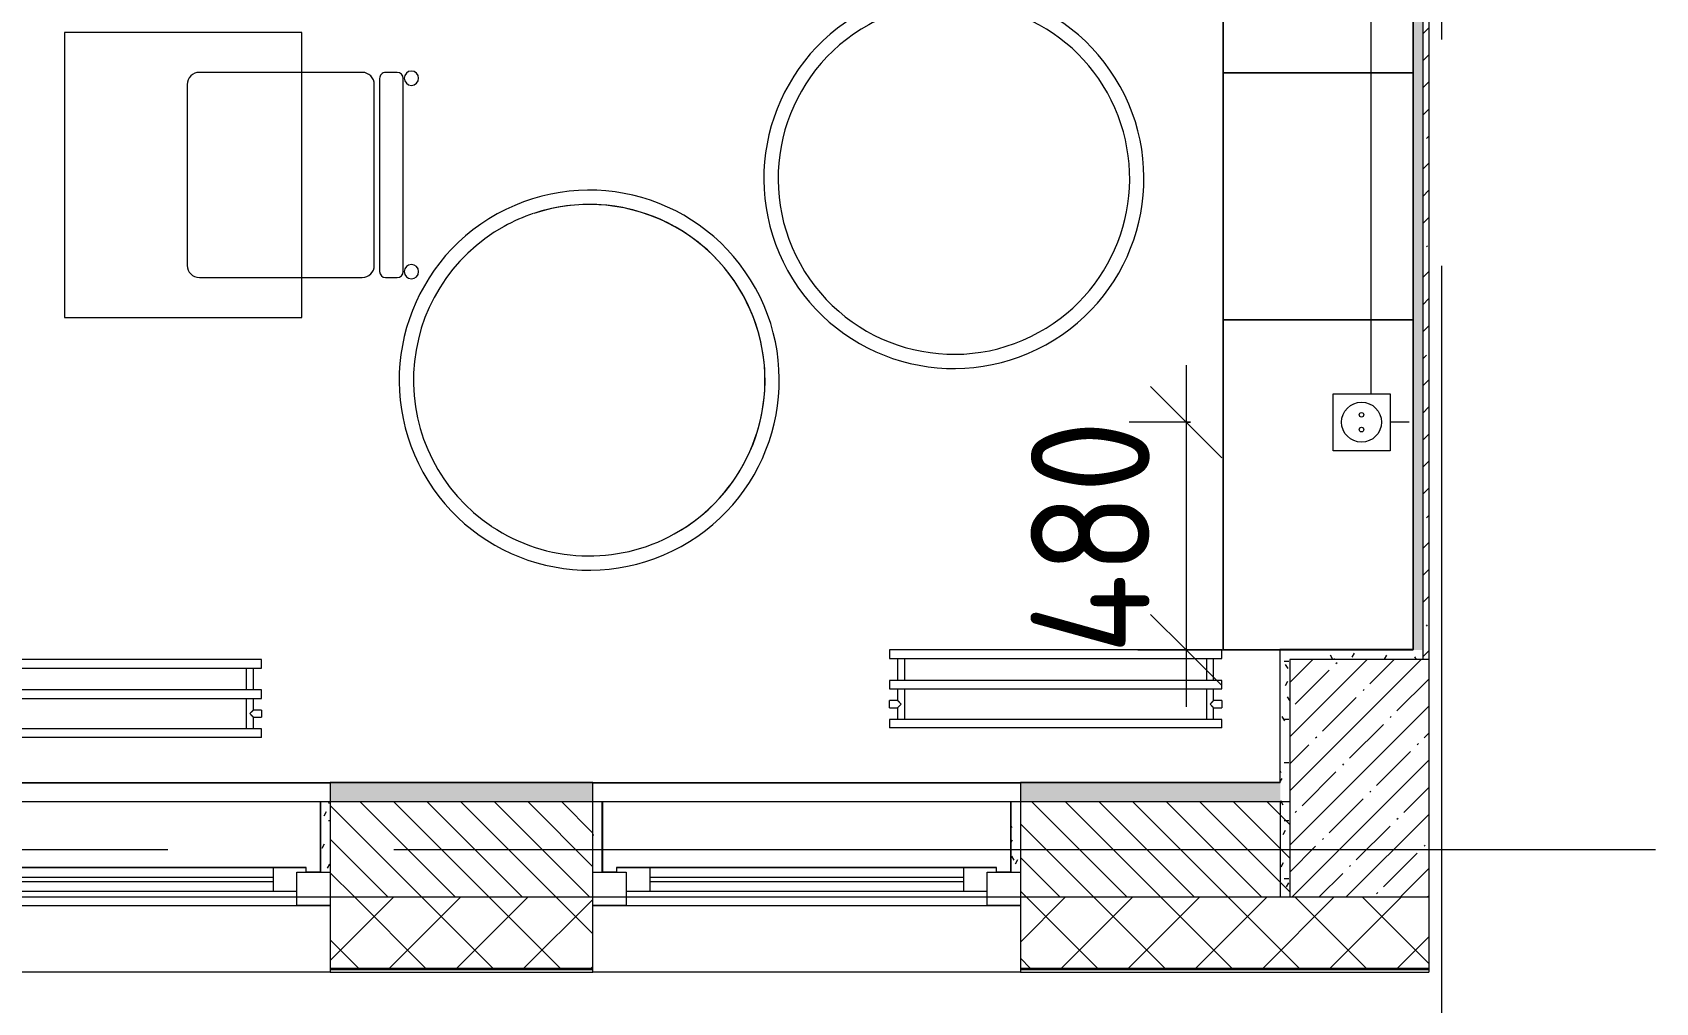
# Model space of a CAD drawing. Header units: millimetres. Extents: x -5714 to 188114, y -8553 to 29000.
# Drawn here: x 35344 to 38760, y -322 to 1720 of the extents above; entities that cross this region are included whole.
import ezdxf

# ---------------------------------------------------------------- set-up
doc = ezdxf.new("R2010")
doc.units = ezdxf.units.MM
doc.linetypes.add('Осевая', pattern=[3175, 635, -476.25, 1587.5, -476.25])
for name, color, linetype, lineweight in [('A-ANNO-DIMS', 7, 'Continuous', 9), ('A-ANNO-DIMS-100', 7, 'Continuous', 9), ('A-DETL-GENF', 7, 'Continuous', 9), ('A-GLAZ', 7, 'Continuous', 9), ('A-GLAZ-1', 7, 'Continuous', 13), ('A-WALL', 7, 'Continuous', 9), ('E-ELEC-FIXT-IDEN', 7, 'Continuous', 9), ('I-WALL', 7, 'Continuous', 9), ('M-EQPM', 7, 'Continuous', 9), ('S-COLS', 7, 'Continuous', 9), ('Оси', 7, 'Continuous', 9), ('Оси-2', 7, 'Осевая', 9), ('Электрические приборы', 7, 'Continuous', 9)]:
    doc.layers.add(name, color=color, linetype=linetype, lineweight=lineweight)
for name, color, linetype, lineweight, true_color in [('A-WALL-1', 7, 'Continuous', 9, 0x3c3c3c), ('A-WALL-FNSH-1', 7, 'Continuous', 9, 0x3c3c3c), ('I-FURN-1', 7, 'Continuous', 9, 0xf0f0f0), ('Оси розеток', 7, 'Continuous', 9, 0xff1e23)]:
    doc.layers.add(name, color=color, linetype=linetype, lineweight=lineweight, true_color=true_color)
doc.styles.add('ISOCPEUR', font='isocpeur.ttf', dxfattribs={"width": 0.9, "height": 250})
doc.dimstyles.new('ISO-2_5_0_9К_БОЛЬШОЙ_1', dxfattribs={"dimscale": 304.8, "dimtxt": 248.995294, "dimasz": 0.492126, "dimexe": 0.393701, "dimexo": 0.984252, "dimgap": 0, "dimtad": 1, "dimdec": 0, "dimrnd": 10, "dimzin": 0, "dimdsep": 46, "dimtxsty": 'ISOCPEUR', "dimblk1": 'OBLIQUE', "dimblk2": 'OBLIQUE', "dimsah": 1, "dimcen": 0.09, "dimdle": 0.393701, "dimazin": 0, "dimtfac": 1, "dimtdec": 4, "dimtix": 1, "dimtmove": 0, "dimatfit": 3, "dimfxl": 1, "dimtvp": 1, "dimtolj": 1, "dimtzin": 0, "dimarcsym": 2})
pattern_1 = [(0, (0, 0), (121.92, 30.48), [10.058, -81.382, 10.058, -81.382, -487.68]), (0, (0, 0), (121.92, 30.48), [-182.88, 10.058, -172.822, 10.058, -81.382, -213.36]), (0, (0, 0), (121.92, 30.48), [-457.2, 10.058, -50.902, 10.058, -142.342]), (120, (45.72, 15.24), (-87.356454, 90.345817), [10.058, -81.382, 10.058, -81.382, -487.68]), (120, (45.72, 15.24), (-87.356454, 90.345817), [-182.88, 10.058, -172.822, 10.058, -81.382, -213.36]), (120, (45.72, 15.24), (-87.356454, 90.345817), [-457.2, 10.058, -50.902, 10.058, -142.342]), (240, (60.96, 76.2), (-34.563546, -120.825817), [10.058, -81.382, 10.058, -81.382, -487.68]), (240, (60.96, 76.2), (-34.563546, -120.825817), [-182.88, 10.058, -172.822, 10.058, -81.382, -213.36]), (240, (60.96, 76.2), (-34.563546, -120.825817), [-457.2, 10.058, -50.902, 10.058, -142.342])]

# ---------------------------------------------------------------- blocks, each defined once
blk = doc.blocks.new('120_Окно_СКБ_2Ст - 120_Окно_СКБ_2Ст 2100х2400 _мал створка справа_-22446225-План размещения напольных электротехнических лючков и розеток 3 этажа в осях 1-12')
at = {"layer": 'A-GLAZ'}
for p, q in [((1050, -57), (-1050, -57)), ((-1030, -127), (-1000, -127)), ((-930, -107), (100, -107)), ((100, -117), (-930, -117)), ((170, -127), (198.9, -127)), ((270, -107), (930, -107)), ((930, -117), (270, -117)), ((1000, -127), (1030, -127))]:
    blk.add_line(p, q, dxfattribs=at)
at = {"layer": 'A-GLAZ-1'}
for p, q in [((-1050, -127), (-1050, -57)), ((-1050, -57), (-980, -57)), ((-980, -57), (-980, -127)), ((150, -127), (150, -57)), ((150, -57), (220, -57)), ((220, -57), (220, -127)), ((980, -127), (980, -57)), ((980, -57), (1050, -57)), ((1050, -57), (1050, -127)), ((150, -87), (-980, -87)), ((-980, -87), (-980, -127)), ((-930, -137), (-930, -87)), ((100, -137), (100, -87)), ((150, -127), (150, -87)), ((980, -87), (220, -87)), ((220, -87), (220, -127)), ((270, -137), (270, -87)), ((930, -137), (930, -87)), ((980, -127), (980, -87)), ((-980, -127), (-1050, -127)), ((-980, -127), (-1000, -127)), ((-1000, -127), (-1000, -137)), ((220, -127), (150, -127)), ((170, -127), (150, -127)), ((170, -137), (170, -127)), ((220, -127), (200, -127)), ((200, -127), (200, -137)), ((1050, -127), (980, -127)), ((1000, -127), (980, -127)), ((1000, -137), (1000, -127)), ((-1000, -137), (170, -137)), ((170, -137), (-1000, -137)), ((200, -137), (1000, -137)), ((1000, -137), (200, -137))]:
    blk.add_line(p, q, dxfattribs=at)
blk = doc.blocks.new('120_Окно_СКБ_1Ст - 120_Окно_СКБ_1Ст 900х2500_h_-22445987-План размещения напольных электротехнических лючков и розеток 3 этажа в осях 1-12')
at = {"layer": 'A-GLAZ'}
for p, q in [((450, -57), (-450, -57)), ((-430, -127), (-400, -127)), ((-330, -107), (330, -107)), ((330, -117), (-330, -117)), ((400, -127), (430, -127))]:
    blk.add_line(p, q, dxfattribs=at)
at = {"layer": 'A-GLAZ-1'}
for p, q in [((-450, -127), (-450, -57)), ((-450, -57), (-380, -57)), ((-380, -57), (-380, -127)), ((380, -127), (380, -57)), ((380, -57), (450, -57)), ((450, -57), (450, -127)), ((380, -87), (-380, -87)), ((-380, -87), (-380, -127)), ((-330, -137), (-330, -87)), ((330, -137), (330, -87)), ((380, -127), (380, -87)), ((-380, -127), (-450, -127)), ((-380, -127), (-400, -127)), ((-400, -127), (-400, -137)), ((450, -127), (380, -127)), ((400, -127), (380, -127)), ((400, -137), (400, -127)), ((-400, -137), (400, -137)), ((400, -137), (-400, -137))]:
    blk.add_line(p, q, dxfattribs=at)
blk = doc.blocks.new('BSC_Колонна _Прямоугольная - 500х500-V13-План размещения напольных электротехнических лючков и розеток 3 этажа в осях 1-12')
at = {"layer": 'S-COLS'}
h = blk.add_hatch(dxfattribs=at)
h.set_pattern_fill('FP_20', color=256, style=0, pattern_type=2)
h.set_pattern_definition([(45, (-38240, -150), (-57.02463, 57.02463), []), (45, (-38182.975, -150), (-57.02463, 57.02463), [100.806, -20.161, 3.353, -16.808])])
h.paths.add_polyline_path([(-250, -250), (42.7, -250), (42.7, 250), (-250, 250), (-250, 3.1)])
for p, q in [((42.7, 250), (-250, 250)), ((-250, 250), (-250, -250)), ((-250, -250), (42.7, -250))]:
    blk.add_line(p, q, dxfattribs=at)
blk = doc.blocks.new('Стол базовый прямоугольный - 1_7а-25476368-План размещения напольных электротехнических лючков и розеток 3 этажа в осях 1-12')
at = {"layer": 'I-FURN-1'}
for p, q in [((250, 300), (-250, 300)), ((-250, 300), (-250, -300)), ((250, -300), (250, 300)), ((-250, -300), (250, -300))]:
    blk.add_line(p, q, dxfattribs=at)
blk = doc.blocks.new('Стул Breuer - 1_9а-25403171-План размещения напольных электротехнических лючков и розеток 3 этажа в осях 1-12')
at = {"layer": 'I-FURN-1'}
for p, q in [((190.5, 241.3), (-190.5, 241.3)), ((-215.9, 215.9), (-215.9, 0)), ((215.9, 0), (215.9, 215.9)), ((-215.9, 0), (-215.9, -127)), ((215.9, -127), (215.9, 0)), ((203.2, -163.5), (-203.2, -163.5)), ((-190.5, -152.4), (190.5, -152.4)), ((-215.9, -176.2), (-215.9, -200.8)), ((215.9, -200.8), (215.9, -176.2)), ((-203.2, -213.5), (203.2, -213.5))]:
    blk.add_line(p, q, dxfattribs=at)
for centre, radius, start, end in [((-190.5, 215.9), 25.4, 90, 180), ((190.5, 215.9), 25.4, 0, 90), ((-190.5, -127), 25.4, 180, 270), ((190.5, -127), 25.4, 270, 360), ((-203.2, -176.2), 12.7, 90, 180), ((203.2, -176.2), 12.7, 360, 90), ((-203.2, -200.8), 12.7, 180, 270), ((203.2, -200.8), 12.7, 270, 360), ((-203.5, -230.6), 15.1, 360, 180), ((-203.5, -230.6), 15.1, 180, 360), ((203.7, -230.6), 15.1, 360, 180), ((203.7, -230.6), 15.1, 180, 360)]:
    blk.add_arc(centre, radius, start, end, dxfattribs=at)
blk = doc.blocks.new('ПУФ - 1_53-V76-План размещения напольных электротехнических лючков и розеток 3 этажа в осях 1-12')
at = {"layer": 'I-FURN-1'}
for radius, start, end in [(400, 0, 180), (400, 0, 180), (370, 0, 180), (370, 0, 180), (400, 180, 360), (400, 180, 0), (370, 180, 349.4118), (370, 180, 349.4118), (370, 349.5929, 0), (370, 349.5929, 360)]:
    blk.add_arc((0, 0), radius, start, end, dxfattribs=at)
blk = doc.blocks.new('ПУФ - 1_53-V77-План размещения напольных электротехнических лючков и розеток 3 этажа в осях 1-12')
at = {"layer": 'I-FURN-1'}
for radius, start, end in [(400, 0, 180), (400, 0, 180), (370, 0, 117.2407), (370, 0, 117.2407), (370, 117.3081, 180), (370, 117.3081, 180), (400, 180, 360), (400, 180, 0), (370, 180, 349.4118), (370, 180, 254.1176), (370, 349.5929, 0), (370, 349.5929, 360), (370, 254.1176, 349.4118)]:
    blk.add_arc((0, 0), radius, start, end, dxfattribs=at)
blk = doc.blocks.new('Блок Розеток и Выключателей - Блок Розеток и Выключателей_SK1-27362739-План размещения напольных электротехнических лючков и розеток 3 этажа в осях 1-12')
at = {"layer": 'A-DETL-GENF'}
for p, q in [((-60, -40), (60, -40)), ((-60, -160), (-60, -40)), ((60, -40), (60, -160)), ((60, -160), (-60, -160))]:
    blk.add_line(p, q, dxfattribs=at)
for centre, radius in [((0, -100), 42), ((-15.6, -100), 4.8), ((15.6, -100), 4.8)]:
    blk.add_circle(centre, radius, dxfattribs=at)
at = {"layer": 'Оси розеток'}
blk.add_line((0, 0), (0, -40), dxfattribs=at)
blk = doc.blocks.new('radiator_prado_classic_z_tip_30_po exemplyaru - Classic Z Тип 30-500-30677899-План размещения напольных электротехнических лючков и розеток 3 этажа в осях 1-12')
at = {"layer": 'M-EQPM'}
for p, q in [((0, 228), (0, 210)), ((1600, 228), (0, 228)), ((0, 210), (1600, 210)), ((17.5, 210), (17.5, 164)), ((32.5, 164), (32.5, 210)), ((1567.5, 210), (1567.5, 164)), ((1582.5, 164), (1582.5, 210)), ((1600, 210), (1600, 228)), ((1600, 164), (0, 164)), ((0, 164), (0, 146)), ((0, 146), (1600, 146)), ((17.5, 146), (17.5, 121.5)), ((32.5, 82), (32.5, 146)), ((1567.5, 146), (1567.5, 82)), ((1582.5, 121.5), (1582.5, 146)), ((1600, 146), (1600, 164)), ((17.5, 121.5), (0, 121.5)), ((17.5, 121.5), (0, 121.5)), ((0, 121.5), (0, 121.2)), ((0, 106.5), (0, 121.5)), ((0, 121.2), (0, 121.2)), ((0, 106.8), (0, 106.5)), ((0, 106.8), (0, 106.8)), ((0, 106.5), (17.5, 106.5)), ((0, 106.5), (17.5, 106.5)), ((17.5, 106.5), (17.5, 82)), ((1600, 121.5), (1582.5, 121.5)), ((1600, 121.5), (1582.5, 121.5)), ((1582.5, 82), (1582.5, 106.5)), ((1582.5, 106.5), (1600, 106.5)), ((1582.5, 106.5), (1600, 106.5)), ((1600, 121.5), (1600, 106.5)), ((1600, 121.2), (1600, 121.5)), ((1600, 121.5), (1600, 121.2)), ((1600, 121.2), (1600, 121.5)), ((1600, 106.5), (1600, 106.8)), ((1600, 106.8), (1600, 106.5)), ((1600, 106.5), (1600, 106.8)), ((1600, 82), (0, 82)), ((0, 82), (0, 64)), ((1600, 64), (1600, 82)), ((1600, 64), (0, 64))]:
    blk.add_line(p, q, dxfattribs=at)
for points, knots in [([(25, 114), (24.5, 114.5), (23.6, 115.4), (22.4, 116.6), (21.6, 117.4), (21.1, 117.9), (20.8, 118.2), (20.5, 118.5), (20.2, 118.8), (19.8, 119.1), (19.6, 119.4), (19.3, 119.7), (19, 120), (18.7, 120.3), (18.5, 120.5), (18.3, 120.7), (18.1, 120.9), (17.9, 121.1), (17.8, 121.2), (17.7, 121.3), (17.5, 121.5), (17.5, 121.5), (17.5, 121.5)], [0, 0, 0, 0, 0.142857, 0.285714, 0.357143, 0.392857, 0.428571, 0.464286, 0.5, 0.535714, 0.571429, 0.607143, 0.642857, 0.678571, 0.714286, 0.75, 0.785714, 0.821429, 0.857143, 0.892857, 0.928571, 1, 1, 1, 1]), ([(17.5, 106.5), (17.5, 106.5), (17.5, 106.5), (17.7, 106.7), (17.8, 106.8), (17.9, 106.9), (18.1, 107.1), (18.3, 107.3), (18.5, 107.5), (18.7, 107.7), (19, 108), (19.3, 108.3), (19.6, 108.6), (19.8, 108.9), (20.3, 109.3), (20.7, 109.7), (21.1, 110.1), (21.6, 110.6), (22.4, 111.4), (23.6, 112.6), (24.5, 113.5), (25, 114)], [0, 0, 0, 0, 0.071429, 0.107143, 0.142857, 0.178571, 0.214286, 0.25, 0.285714, 0.321429, 0.357143, 0.392857, 0.428571, 0.464286, 0.5, 0.571429, 0.607143, 0.642857, 0.714286, 0.857143, 1, 1, 1, 1]), ([(1575, 114), (1575.5, 114.5), (1576.4, 115.4), (1577.6, 116.6), (1578.4, 117.4), (1578.9, 117.9), (1579.2, 118.2), (1579.5, 118.5), (1579.8, 118.8), (1580.1, 119.2), (1580.4, 119.4), (1580.7, 119.7), (1581, 120), (1581.3, 120.3), (1581.5, 120.5), (1581.7, 120.7), (1581.9, 120.9), (1582.1, 121.1), (1582.2, 121.2), (1582.3, 121.3), (1582.5, 121.5), (1582.5, 121.5), (1582.5, 121.5)], [0, 0, 0, 0, 0.142857, 0.285714, 0.357143, 0.392857, 0.428571, 0.464286, 0.5, 0.535714, 0.571429, 0.607143, 0.642857, 0.678571, 0.714286, 0.75, 0.785714, 0.821429, 0.857143, 0.892857, 0.928571, 1, 1, 1, 1]), ([(1582.5, 106.5), (1582.5, 106.5), (1582.5, 106.5), (1582.3, 106.7), (1582.2, 106.8), (1582.1, 106.9), (1581.9, 107.1), (1581.7, 107.3), (1581.5, 107.5), (1581.3, 107.7), (1581, 108), (1580.7, 108.3), (1580.4, 108.6), (1580.1, 108.8), (1579.7, 109.3), (1579.3, 109.7), (1578.9, 110.1), (1578.4, 110.6), (1577.6, 111.4), (1576.4, 112.6), (1575.5, 113.5), (1575, 114)], [0, 0, 0, 0, 0.071429, 0.107143, 0.142857, 0.178571, 0.214286, 0.25, 0.285714, 0.321429, 0.357143, 0.392857, 0.428571, 0.464286, 0.5, 0.571429, 0.607143, 0.642857, 0.714286, 0.857143, 1, 1, 1, 1])]:
    blk.add_open_spline(points, degree=3, knots=knots, dxfattribs=at)
blk = doc.blocks.new('radiator_prado_classic_z_tip_30_po exemplyaru - Classic Z Тип 30-500-30677900-План размещения напольных электротехнических лючков и розеток 3 этажа в осях 1-12')
at = {"layer": 'M-EQPM'}
for p, q in [((0, 228), (0, 210)), ((700, 228), (0, 228)), ((0, 210), (700, 210)), ((17.5, 210), (17.5, 164)), ((32.5, 164), (32.5, 210)), ((667.5, 210), (667.5, 164)), ((682.5, 164), (682.5, 210)), ((700, 210), (700, 228)), ((700, 164), (0, 164)), ((0, 164), (0, 146)), ((0, 146), (700, 146)), ((17.5, 146), (17.5, 121.5)), ((32.5, 82), (32.5, 146)), ((667.5, 146), (667.5, 82)), ((682.5, 121.5), (682.5, 146)), ((700, 146), (700, 164)), ((17.5, 121.5), (0, 121.5)), ((17.5, 121.5), (0, 121.5)), ((0, 121.5), (0, 121.2)), ((0, 106.5), (0, 121.5)), ((0, 121.2), (0, 121.2)), ((0, 106.8), (0, 106.5)), ((0, 106.8), (0, 106.8)), ((0, 106.5), (17.5, 106.5)), ((0, 106.5), (17.5, 106.5)), ((17.5, 106.5), (17.5, 82)), ((700, 121.5), (682.5, 121.5)), ((700, 121.5), (682.5, 121.5)), ((682.5, 82), (682.5, 106.5)), ((682.5, 106.5), (700, 106.5)), ((682.5, 106.5), (700, 106.5)), ((700, 121.5), (700, 106.5)), ((700, 121.2), (700, 121.5)), ((700, 121.5), (700, 121.2)), ((700, 121.2), (700, 121.5)), ((700, 106.5), (700, 106.8)), ((700, 106.8), (700, 106.5)), ((700, 106.5), (700, 106.8)), ((700, 82), (0, 82)), ((0, 82), (0, 64)), ((700, 64), (700, 82)), ((700, 64), (0, 64))]:
    blk.add_line(p, q, dxfattribs=at)
for points, knots in [([(25, 114), (24.5, 114.5), (23.6, 115.4), (22.4, 116.6), (21.6, 117.4), (21.1, 117.9), (20.8, 118.2), (20.5, 118.5), (20.2, 118.8), (19.8, 119.1), (19.6, 119.4), (19.3, 119.7), (19, 120), (18.7, 120.3), (18.5, 120.5), (18.3, 120.7), (18.1, 120.9), (17.9, 121.1), (17.8, 121.2), (17.7, 121.3), (17.5, 121.5), (17.5, 121.5), (17.5, 121.5)], [0, 0, 0, 0, 0.142857, 0.285714, 0.357143, 0.392857, 0.428571, 0.464286, 0.5, 0.535714, 0.571429, 0.607143, 0.642857, 0.678571, 0.714286, 0.75, 0.785714, 0.821429, 0.857143, 0.892857, 0.928571, 1, 1, 1, 1]), ([(17.5, 106.5), (17.5, 106.5), (17.5, 106.5), (17.7, 106.7), (17.8, 106.8), (17.9, 106.9), (18.1, 107.1), (18.3, 107.3), (18.5, 107.5), (18.7, 107.7), (19, 108), (19.3, 108.3), (19.6, 108.6), (19.8, 108.9), (20.3, 109.3), (20.7, 109.7), (21.1, 110.1), (21.6, 110.6), (22.4, 111.4), (23.6, 112.6), (24.5, 113.5), (25, 114)], [0, 0, 0, 0, 0.071429, 0.107143, 0.142857, 0.178571, 0.214286, 0.25, 0.285714, 0.321429, 0.357143, 0.392857, 0.428571, 0.464286, 0.5, 0.571429, 0.607143, 0.642857, 0.714286, 0.857143, 1, 1, 1, 1]), ([(675, 114), (675.5, 114.5), (676.4, 115.4), (677.6, 116.6), (678.4, 117.4), (678.9, 117.9), (679.2, 118.2), (679.5, 118.5), (679.8, 118.8), (680.1, 119.2), (680.4, 119.4), (680.7, 119.7), (681, 120), (681.3, 120.3), (681.5, 120.5), (681.7, 120.7), (681.9, 120.9), (682.1, 121.1), (682.2, 121.2), (682.3, 121.3), (682.5, 121.5), (682.5, 121.5), (682.5, 121.5)], [0, 0, 0, 0, 0.142857, 0.285714, 0.357143, 0.392857, 0.428571, 0.464286, 0.5, 0.535714, 0.571429, 0.607143, 0.642857, 0.678571, 0.714286, 0.75, 0.785714, 0.821429, 0.857143, 0.892857, 0.928571, 1, 1, 1, 1]), ([(682.5, 106.5), (682.5, 106.5), (682.5, 106.5), (682.3, 106.7), (682.2, 106.8), (682.1, 106.9), (681.9, 107.1), (681.7, 107.3), (681.5, 107.5), (681.3, 107.7), (681, 108), (680.7, 108.3), (680.4, 108.6), (680.1, 108.8), (679.7, 109.3), (679.3, 109.7), (678.9, 110.1), (678.4, 110.6), (677.6, 111.4), (676.4, 112.6), (675.5, 113.5), (675, 114)], [0, 0, 0, 0, 0.071429, 0.107143, 0.142857, 0.178571, 0.214286, 0.25, 0.285714, 0.321429, 0.357143, 0.392857, 0.428571, 0.464286, 0.5, 0.571429, 0.607143, 0.642857, 0.714286, 0.857143, 1, 1, 1, 1])]:
    blk.add_open_spline(points, degree=3, knots=knots, dxfattribs=at)
blk = doc.blocks.new('шкаф 1_112 - шкаф 1_112-V93-План размещения напольных электротехнических лючков и розеток 3 этажа в осях 1-12')
at = {"layer": 'I-FURN-1'}
for p, q in [((-400, 6070), (-400, 0)), ((0, 1), (0, 6070)), ((-400, 1735), (-400, 1215)), ((-400, 1215), (-400, 1735)), ((0, 1215), (0, 1735)), ((0, 1735), (0, 1215)), ((0, 1215), (-400, 1215)), ((0, 1215), (-400, 1215)), ((-400, 1215), (-400, 695)), ((-400, 695), (-400, 1215)), ((-400, 1215), (0, 1215)), ((-400, 1215), (0, 1215)), ((0, 1215), (-400, 1215)), ((0, 695), (0, 1215)), ((0, 1215), (0, 695)), ((0, 695), (-400, 695)), ((-400, 695), (0, 695)), ((0, 695), (-400, 695)), ((0, 695), (-400, 695)), ((-400, 695), (-400, 0)), ((-400, 0), (-400, 695)), ((-400, 695), (0, 695)), ((0, 0), (0, 695)), ((0, 695), (0, 1)), ((-400, 0), (-280, 0)), ((-400, 0), (0, 0)), ((-280, 0), (-400, 0)), ((-280, 0), (0, 0)), ((0, 0), (-280, 0))]:
    blk.add_line(p, q, dxfattribs=at)
blk = doc.blocks.new('DET_L_Линия разрыва - М100-30696566-План размещения напольных электротехнических лючков и розеток 3 этажа в осях 1-12')
at = {"layer": 'A-DETL-GENF'}
blk.add_line((11773.2, 0), (0, 0), dxfattribs=at)
blk = doc.blocks.new('DIMBLOCK12-План размещения напольных электротехнических лючков и розеток 3 этажа в осях 1-12')
at = {"layer": 'A-ANNO-DIMS-100'}
for p, q in [((37771.8, 1019.6), (37771.8, 300)), ((37781.1, 899.6), (37651.8, 899.6)), ((37771.8, 899.6), (37781.1, 899.6)), ((37670, 420), (37891.8, 420)), ((37771.8, 420), (37670, 420))]:
    blk.add_line(p, q, dxfattribs=at)
at = {"layer": 'A-ANNO-DIMS-100', "lineweight": 20}
for p, q in [((37771.8, 899.6), (37696.8, 974.6)), ((37771.8, 899.6), (37846.8, 824.6)), ((37771.8, 420), (37696.8, 495)), ((37771.8, 420), (37846.8, 345))]:
    blk.add_line(p, q, dxfattribs=at)
at = {"layer": 'A-ANNO-DIMS-100', "color": 0, "insert": (37445.2, 410.8), "char_height": 250, "width": 597.589, "attachment_point": 1, "rotation": 90, "line_spacing_factor": 1.149209, "style": 'ISOCPEUR'}
blk.add_mtext('480', dxfattribs=at)
blk = doc.blocks.new('_Oblique')
at = {"color": 0, "linetype": 'ByBlock', "lineweight": -2}
blk.add_line((-0.5, -0.5), (0.5, 0.5), dxfattribs=at)

msp = doc.modelspace()

# ---------------------------------------------------------------- hatches: boundary and pattern name
at = {"layer": 'A-WALL'}
h = msp.add_hatch(dxfattribs=at)
h.set_pattern_fill('FP_7', color=256, style=0, pattern_type=2)
h.set_pattern_definition([(135, (0, 0), (-35.35534, -35.35534), [])])
h.paths.add_polyline_path([(37423, -100), (37990, -100), (37990, 100), (37423, 100)])
h.paths.add_polyline_path([(36523, -100), (36523, 100), (35970, 100), (35970, -100), (36067.3, -100)])
h.paths.add_polyline_path([(33870, -100), (33870, 100), (33610, 100), (33610, -100)])
h.paths.add_polyline_path([(32110, -100), (32110, 100), (30882.8, 100), (30882.8, -100), (32028.8, -100)])
h.paths.add_polyline_path([(29982.8, -100), (29982.8, 100), (29809.7, 100), (29809.7, -100)])
h.paths.add_polyline_path([(26160, -100), (26409.7, -100), (26409.7, 100), (26160, 100), (26160, -41.2)])
h.paths.add_polyline_path([(25298.1, -100), (25560, -100), (25560, 100), (24810, 100), (24810, -100)])
h.paths.add_polyline_path([(22710, -100), (22710, 100), (22510, 100), (22510, -100), (22605.8, -100)])
h.paths.add_polyline_path([(20710, -100), (20710, 100), (19360, 100), (19360, -100), (19913.5, -100)])
h.paths.add_polyline_path([(21910, -100), (21910, 100), (21610, 100), (21610, -100)])
h.paths.add_polyline_path([(16510, -100), (17260, -100), (17260, 100), (16510, 100)])
h.paths.add_polyline_path([(15610, -100), (15610, 100), (14860, 100), (14860, -100)])
h.paths.add_polyline_path([(12010, -100), (12160, -100), (12160, 100), (12010, 100)])
h.paths.add_polyline_path([(11110, -100), (11110, 100), (10359.7, 100), (10359.7, -100)])
h.paths.add_polyline_path([(7660, -100), (7660, 100), (6830, 100), (6830, -100)])
h = msp.add_hatch(dxfattribs=at)
h.set_pattern_fill('FP_9', color=256, style=0, pattern_type=2)
h.set_pattern_definition([(45, (0, 0), (-70.71068, 70.71068), []), (135, (0, 0), (-70.71068, -70.71068), [])])
h.paths.add_polyline_path([(37990, -250), (38282.7, -250), (38282.7, -100), (37423, -100), (37423, -250)])
h.paths.add_polyline_path([(36067.3, -250), (36523, -250), (36523, -100), (35970, -100), (35970, -250)])
h.paths.add_polyline_path([(33870, -250), (33870, -100), (33010, -100), (33010, -250), (33610, -250)])
h.paths.add_polyline_path([(32110, -250), (32110, -100), (30882.8, -100), (30882.8, -250), (32028.8, -250)])
h.paths.add_polyline_path([(29809.7, -250), (29982.8, -250), (29982.8, -100), (29209.7, -100), (29209.7, -250)])
h.paths.add_polyline_path([(26160, -250), (26409.7, -250), (26409.7, -100), (24810, -100), (24810, -250), (25560, -250)])
h.paths.add_polyline_path([(22710, -250), (22710, -100), (21610, -100), (21610, -250), (22605.8, -250)])
h.paths.add_polyline_path([(20710, -250), (20710, -100), (19360, -100), (19360, -250), (19913.5, -250)])
h.paths.add_polyline_path([(15610, -250), (15610, -100), (14860, -100), (14860, -250)])
h.paths.add_polyline_path([(17221.2, -250), (17260, -250), (17260, -100), (16510, -100), (16510, -250)])
h.paths.add_polyline_path([(12760, -250), (12760, -100), (12010, -100), (12010, -250)])
h.paths.add_polyline_path([(10359.7, -250), (11110, -250), (11110, -100), (10359.7, -100)])
h.paths.add_polyline_path([(8259.7, -250), (8259.7, -100), (6830, -100), (6830, -250)])
h.paths.add_polyline_path([(3730, -250), (3730, -100), (-260, -100), (-260, -250), (1067.4, -250)])
at = {"layer": 'I-WALL'}
h = msp.add_hatch(dxfattribs=at)
h.set_pattern_fill('FP_10', color=256, style=0, pattern_type=2)
h.set_pattern_definition([(45, (0, 0), (-57.02463, 57.02463), []), (45, (57.025, 0), (-57.02463, 57.02463), [100.806, -20.161, 3.353, -16.808])])
h.paths.add_polyline_path([(38282.7, 400), (38282.7, 7400), (38270, 7400), (38270, 400)])
h = msp.add_hatch(dxfattribs=at)
h.set_pattern_fill('FP_35', color=256, style=0, pattern_type=2)
h.set_pattern_definition(pattern_1)
h.paths.add_polyline_path([(38270, 420), (38270, 7070), (38250, 7070), (38250, 420)])
h = msp.add_hatch(dxfattribs=at)
h.set_pattern_fill('FP_35', color=256, style=0, pattern_type=2)
h.set_pattern_definition(pattern_1)
h.paths.add_polyline_path([(37990, -100), (37990, 420), (37970, 420), (37970, -100)])
h = msp.add_hatch(dxfattribs=at)
h.set_pattern_fill('FP_35', color=256, style=0, pattern_type=2)
h.set_pattern_definition(pattern_1)
h.paths.add_polyline_path([(38270, 400), (38270, 420), (37990, 420), (37990, 400), (38250, 400)])
h = msp.add_hatch(dxfattribs=at)
h.set_pattern_fill('FP_35', color=256, style=0, pattern_type=2)
h.set_pattern_definition(pattern_1)
h.paths.add_polyline_path([(37970, 100), (37970, 140), (37423, 140), (37423, 100)])
h.paths.add_polyline_path([(36523, 100), (36523, 140), (35970, 140), (35970, 100), (36067.3, 100)])
h.paths.add_polyline_path([(33630, 100), (33870, 100), (33870, 140), (33630, 140)])
h = msp.add_hatch(dxfattribs=at)
h.set_pattern_fill('FP_35', color=256, style=0, pattern_type=2)
h.set_pattern_definition(pattern_1)
h.paths.add_polyline_path([(35970, -48), (35970, 100), (35950, 100), (35950, -48)])
h = msp.add_hatch(dxfattribs=at)
h.set_pattern_fill('FP_35', color=256, style=0, pattern_type=2)
h.set_pattern_definition(pattern_1)
h.paths.add_polyline_path([(36543, -48), (36543, 100), (36523, 100), (36523, -48)])
h = msp.add_hatch(dxfattribs=at)
h.set_pattern_fill('FP_35', color=256, style=0, pattern_type=2)
h.set_pattern_definition(pattern_1)
h.paths.add_polyline_path([(37403, -48), (37423, -48), (37423, 100), (37403, 100)])

# ---------------------------------------------------------------- linework, layer by layer
at = {"layer": 'A-WALL'}
for p, q in [((38270, 7400), (38270, 400)), ((38250, 420), (38250, 7050)), ((37970, 140), (37970, 420)), ((37990, 420), (38250, 420)), ((33610, -100), (37970, -100)), ((35970, -258), (33870, -258)), ((35970, -250), (36523, -250)), ((35970, -253), (36523, -253)), ((37423, -258), (36523, -258)), ((37423, -250), (38282.7, -250)), ((37423, -253), (38282.7, -253))]:
    msp.add_line(p, q, dxfattribs=at)
at = {"layer": 'A-WALL-1'}
for p, q in [((35970, 140), (35970, -250)), ((36523, 140), (35970, 140)), ((36523, -250), (36523, 140)), ((37423, 140), (37423, -250)), ((37970, 140), (37423, 140)), ((36543, 100), (35950, 100)), ((35950, 100), (35950, -48)), ((36543, -48), (36543, 100)), ((37990, 100), (37403, 100)), ((37403, 100), (37403, -48)), ((37970, 100), (37970, -100)), ((35950, -48), (35970, -48)), ((36523, -48), (36543, -48)), ((37403, -48), (37423, -48)), ((37970, -100), (37990, -100))]:
    msp.add_line(p, q, dxfattribs=at)
at = {"layer": 'A-WALL-FNSH-1'}
for p, q in [((38249, 7049), (38249, 421.7)), ((38249, 421), (37969, 421)), ((37969, 420), (37969, 141)), ((37970, 420), (37990, 420)), ((36523, 141), (35970, 141)), ((35970, 141), (35970, 140)), ((36523, 140), (36523, 141)), ((37969, 141), (37423, 141)), ((37423, 141), (37423, 140)), ((35950, 100), (35949, 100)), ((35949, 100), (35949, -48)), ((36544, 100), (36543, 100)), ((36544, -48), (36544, 100)), ((37403, 100), (37402, 100)), ((37402, 100), (37402, -48)), ((35949, -48), (35950, -48)), ((36543, -48), (36544, -48)), ((37402, -48), (37403, -48)), ((35970, -250), (35970, -258)), ((35970, -258), (36523, -258)), ((36523, -258), (36523, -250)), ((37423, -250), (37423, -258)), ((37423, -258), (38282.7, -258))]:
    msp.add_line(p, q, dxfattribs=at)
at = {"layer": 'E-ELEC-FIXT-IDEN'}
msp.add_line((38161.1, 959.6), (38161.1, 2348.5), dxfattribs=at)
at = {"layer": 'I-WALL'}
for p, q in [((33870, 141), (35970, 141)), ((33870, 140), (35970, 140)), ((36523, 141), (37423, 141)), ((36523, 140), (37423, 140)), ((35949, 100), (33891, 100)), ((37402, 100), (36544, 100))]:
    msp.add_line(p, q, dxfattribs=at)
at = {"layer": 'Оси'}
for p, q in [((38310, -1906.3), (38310, 593.7)), ((36260, 0), (38760, 0))]:
    msp.add_line(p, q, dxfattribs=at)
at = {"layer": 'Оси-2'}
for p, q in [((38310, 593.7), (38310, 21277.7)), ((-1995.5, 0), (36260, 0))]:
    msp.add_line(p, q, dxfattribs=at)

# ---------------------------------------------------------------- block references
at = {"layer": 'A-DETL-GENF', "rotation": 90.00000000000031}
msp.add_blockref('DET_L_Линия разрыва - М100-30696566-План размещения напольных электротехнических лючков и розеток 3 этажа в осях 1-12', (38282.7, -258), dxfattribs=at)
at = {"layer": 'A-GLAZ', "rotation": 180}
for name, p in [('120_Окно_СКБ_2Ст - 120_Окно_СКБ_2Ст 2100х2400 _мал створка справа_-22446225-План размещения напольных электротехнических лючков и розеток 3 этажа в осях 1-12', (34920, -175)), ('120_Окно_СКБ_1Ст - 120_Окно_СКБ_1Ст 900х2500_h_-22445987-План размещения напольных электротехнических лючков и розеток 3 этажа в осях 1-12', (36973, -175))]:
    msp.add_blockref(name, p, dxfattribs=at)
at = {"layer": 'I-FURN-1'}
for name, p in [('шкаф 1_112 - шкаф 1_112-V93-План размещения напольных электротехнических лючков и розеток 3 этажа в осях 1-12', (38250, 420)), ('Стол базовый прямоугольный - 1_7а-25476368-План размещения напольных электротехнических лючков и розеток 3 этажа в осях 1-12', (35660.7, 1420.1))]:
    msp.add_blockref(name, p, dxfattribs=at)
for name, p, rotation in [('ПУФ - 1_53-V76-План размещения напольных электротехнических лючков и розеток 3 этажа в осях 1-12', (37283.1, 1412.6), 118.9499011641568), ('Стул Breuer - 1_9а-25403171-План размещения напольных электротехнических лючков и розеток 3 этажа в осях 1-12', (35910.7, 1420.1), 89.99999999999959), ('ПУФ - 1_53-V77-План размещения напольных электротехнических лючков и розеток 3 этажа в осях 1-12', (36515.5, 988), 118.9499011641568)]:
    msp.add_blockref(name, p, dxfattribs=dict(at, rotation=rotation))
at = {"layer": 'M-EQPM'}
for name, p in [('radiator_prado_classic_z_tip_30_po exemplyaru - Classic Z Тип 30-500-30677900-План размещения напольных электротехнических лючков и розеток 3 этажа в осях 1-12', (37147.2, 192)), ('radiator_prado_classic_z_tip_30_po exemplyaru - Classic Z Тип 30-500-30677899-План размещения напольных электротехнических лючков и розеток 3 этажа в осях 1-12', (34226, 172))]:
    msp.add_blockref(name, p, dxfattribs=at)
at = {"layer": 'S-COLS'}
msp.add_blockref('BSC_Колонна _Прямоугольная - 500х500-V13-План размещения напольных электротехнических лючков и розеток 3 этажа в осях 1-12', (38240, 150), dxfattribs=at)
at = {"layer": 'Электрические приборы', "rotation": 269.9999999999997}
msp.add_blockref('Блок Розеток и Выключателей - Блок Розеток и Выключателей_SK1-27362739-План размещения напольных электротехнических лючков и розеток 3 этажа в осях 1-12', (38241.1, 899.6), dxfattribs=at)

# ---------------------------------------------------------------- dimensions: what is measured, and where the dimension line sits
at = {"layer": 'A-ANNO-DIMS'}
dim = msp.add_linear_dim(base=(37771.8, 420), p1=(38081.1, 899.6), p2=(37970, 420), angle=90, dimstyle='ISO-2_5_0_9К_БОЛЬШОЙ_1', override={"dimpost": '<>', "dimfxl": 492.331029}, dxfattribs=at)
dim.commit()
dim.dimension.update_dxf_attribs({"geometry": 'DIMBLOCK12-План размещения напольных электротехнических лючков и розеток 3 этажа в осях 1-12', "text_midpoint": (37646.8, 659.8)})

doc.saveas('drawing.dxf')
